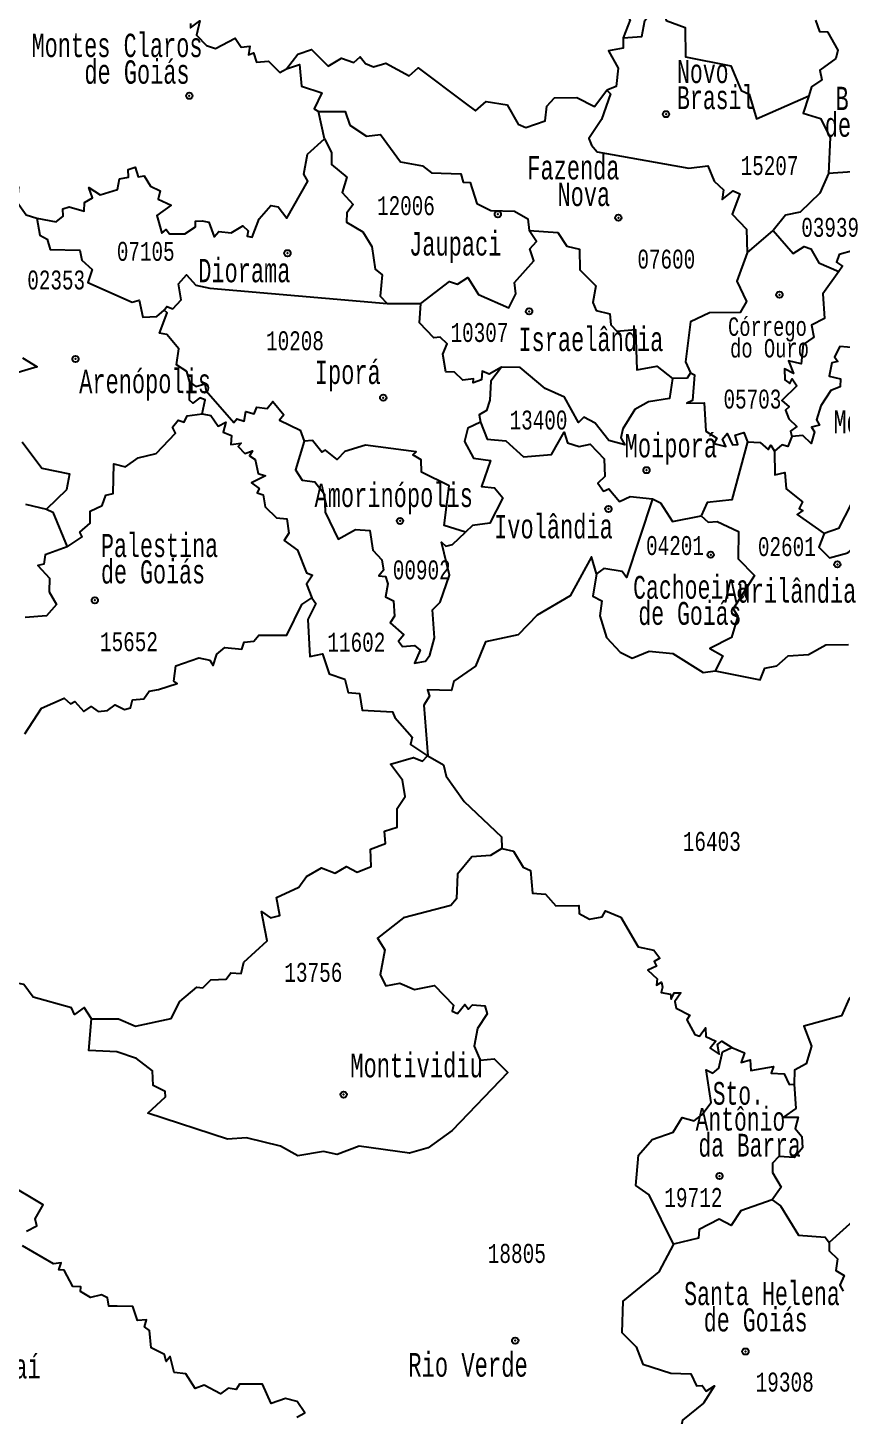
# Model space of a CAD drawing. Header units: millimetres. Extents: x 9851 to 10267, y 23387 to 23778.
# Drawn here: x 10074.46 to 10086.16, y 23545.74 to 23565.69 of the extents above; entities that cross this region are included whole.
import ezdxf
from ezdxf.enums import TextEntityAlignment as Align

# ---------------------------------------------------------------- set-up
doc = ezdxf.new("R2010")
doc.units = ezdxf.units.MM
doc.layers.add('3', color=7, linetype='Continuous')
doc.styles.add('MONOTXT', font='MONOTXT', dxfattribs={"height": 0.2})

# ---------------------------------------------------------------- blocks, each defined once
blk = doc.blocks.new('SEDE')
at = {"layer": '3', "color": 7, "linetype": 'Continuous'}
blk.add_circle((0, 0), 0.00451, dxfattribs=at)

msp = doc.modelspace()

# ---------------------------------------------------------------- linework, layer by layer
at = {"color": 7, "linetype": 'Continuous'}
for p, q in [((10078.731, 23564.095), (10078.641, 23564.488)), ((10084.807, 23562.457), (10085.182, 23562.781)), ((10079.633, 23561.728), (10080.113, 23561.73)), ((10080.215, 23555.224), (10080.211, 23555.224))]:
    msp.add_line(p, q, dxfattribs=at)
for points in [[(10080.775, 23567.647), (10081.32, 23567.541), (10081.305, 23567.478), (10081.615, 23567.225), (10081.622, 23567.089), (10081.825, 23567.078), (10081.882, 23566.953), (10082.452, 23566.91), (10082.673, 23566.782), (10082.757, 23566.589), (10082.894, 23566.497), (10082.901, 23566.148), (10083.124, 23565.809), (10083.023, 23565.551)], [(10083.023, 23565.551), (10083.292, 23565.569), (10083.334, 23565.798), (10083.522, 23566.025), (10083.61, 23565.958), (10083.645, 23565.797), (10083.915, 23565.698), (10083.922, 23565.275), (10084.575, 23565.145), (10084.72, 23564.79), (10084.834, 23564.738), (10084.943, 23564.386), (10085.694, 23564.713)], [(10085.79, 23565.805), (10085.847, 23565.64), (10085.961, 23565.634), (10086.112, 23565.374), (10086.081, 23565.25), (10085.853, 23565.085), (10085.882, 23564.947), (10085.733, 23564.845), (10085.694, 23564.713)], [(10076.805, 23565.755), (10076.801, 23565.693), (10076.937, 23565.792), (10076.89, 23565.588), (10077.032, 23565.441), (10077.163, 23565.395), (10077.443, 23565.543), (10077.533, 23565.416), (10077.656, 23565.431), (10077.638, 23565.307), (10077.707, 23565.336), (10077.753, 23565.2), (10077.924, 23565.213), (10078.087, 23565.052), (10078.181, 23565.104)], [(10083.023, 23565.551), (10083.022, 23565.402), (10082.815, 23565.361), (10082.954, 23565.115), (10082.924, 23564.849), (10082.79, 23564.798)], [(10078.181, 23565.104), (10078.344, 23565.315), (10078.542, 23565.384), (10078.78, 23565.144), (10078.972, 23565.258), (10079.15, 23565.195), (10079.242, 23565.277), (10079.317, 23565.178), (10079.436, 23565.133), (10079.61, 23565.185), (10079.946, 23565.001), (10080.075, 23565.118), (10080.751, 23564.608), (10080.9, 23564.498), (10081.054, 23564.634), (10081.354, 23564.587), (10081.513, 23564.309), (10081.625, 23564.259), (10081.901, 23564.357), (10081.929, 23564.566), (10082.036, 23564.687), (10082.359, 23564.693), (10082.614, 23564.56), (10082.79, 23564.798)], [(10078.181, 23565.104), (10078.369, 23565.164), (10078.4, 23564.853), (10078.69, 23564.76), (10078.582, 23564.528), (10078.641, 23564.488)], [(10082.79, 23564.798), (10082.843, 23564.746), (10082.715, 23564.373), (10082.533, 23564.103), (10082.567, 23564.007), (10082.652, 23563.912), (10083.968, 23563.673), (10084.244, 23563.707), (10084.333, 23563.486), (10084.469, 23563.365), (10084.448, 23563.225), (10084.607, 23563.349), (10084.702, 23563.308), (10084.593, 23563.013), (10084.799, 23562.8), (10084.807, 23562.457)], [(10085.694, 23564.713), (10085.615, 23564.465), (10085.86, 23564.39), (10086.003, 23564.115), (10085.977, 23563.597)], [(10072.55, 23564.451), (10072.781, 23564.497), (10073.193, 23563.909), (10073.541, 23564.001), (10073.588, 23563.842), (10073.744, 23563.765), (10073.745, 23563.688), (10073.84, 23563.699), (10073.855, 23563.611), (10074.015, 23563.498), (10074.329, 23563.408), (10074.308, 23563.188), (10074.44, 23563.003), (10074.592, 23562.957)], [(10078.641, 23564.488), (10079.027, 23564.489), (10079.094, 23564.293), (10079.335, 23564.134), (10079.537, 23564.158), (10079.824, 23563.764), (10080.139, 23563.711), (10080.266, 23563.608), (10080.688, 23563.595), (10080.723, 23563.475), (10080.822, 23563.471), (10080.919, 23563.169), (10081.12, 23563.064), (10081.46, 23563.057), (10081.655, 23562.947), (10081.672, 23562.777)], [(10074.592, 23562.957), (10074.871, 23562.904), (10074.973, 23562.985), (10074.965, 23563.09), (10075.058, 23563.118), (10075.272, 23563.055), (10075.279, 23563.183), (10075.394, 23563.248), (10075.341, 23563.397), (10075.504, 23563.293), (10075.753, 23563.366), (10075.782, 23563.522), (10075.909, 23563.545), (10075.907, 23563.655), (10076.005, 23563.691), (10076.049, 23563.549), (10076.135, 23563.565), (10076.226, 23563.416), (10076.368, 23563.351), (10076.338, 23563.228), (10076.524, 23563.144), (10076.319, 23562.994), (10076.392, 23562.739), (10076.451, 23562.791), (10076.502, 23562.731), (10076.719, 23562.73), (10076.876, 23562.833), (10076.875, 23562.913), (10076.972, 23562.918), (10077.067, 23562.9), (10077.145, 23562.689), (10077.212, 23562.763), (10077.387, 23562.746), (10077.553, 23562.847), (10077.633, 23562.773), (10077.616, 23562.695), (10077.688, 23562.681), (10077.79, 23562.947), (10077.957, 23563.137), (10078.065, 23563.121), (10078.19, 23562.955), (10078.492, 23563.49), (10078.431, 23563.59), (10078.485, 23563.876), (10078.731, 23564.095)], [(10078.731, 23564.095), (10078.832, 23563.901), (10078.831, 23563.73), (10079.052, 23563.544), (10078.983, 23563.326), (10079.142, 23563.152), (10079.05, 23563.033), (10079.048, 23562.899), (10079.282, 23562.76), (10079.411, 23562.547), (10079.46, 23562.221), (10079.561, 23562.141), (10079.529, 23561.835), (10079.633, 23561.728)], [(10087.203, 23564.008), (10086.776, 23563.979), (10086.697, 23563.886), (10086.415, 23563.841), (10086.319, 23563.623), (10085.977, 23563.597)], [(10085.977, 23563.597), (10085.852, 23563.317), (10085.572, 23563.044), (10085.357, 23562.999), (10085.182, 23562.781)], [(10087.057, 23563.373), (10087, 23563.262), (10086.822, 23563.223), (10086.847, 23563.137), (10086.755, 23562.98), (10086.828, 23562.834), (10086.753, 23562.782), (10086.651, 23562.861), (10086.614, 23562.699), (10086.458, 23562.534), (10086.374, 23562.564), (10086.336, 23562.493), (10086.129, 23562.435), (10086.094, 23562.324), (10086.18, 23562.264), (10086.127, 23562.188)], [(10074.592, 23562.957), (10074.637, 23562.711), (10074.74, 23562.653), (10074.783, 23562.506), (10075.212, 23562.494), (10075.242, 23562.354), (10075.387, 23562.216), (10075.325, 23562.033), (10075.962, 23561.749), (10076.066, 23561.776), (10076.118, 23561.531), (10076.319, 23561.543), (10076.423, 23561.632)], [(10080.113, 23561.73), (10080.525, 23562.046), (10080.641, 23562.009), (10080.793, 23562.101), (10080.943, 23561.858), (10081.381, 23561.665), (10081.479, 23561.867), (10081.461, 23562.029), (10081.742, 23562.343), (10081.682, 23562.514), (10081.778, 23562.622), (10081.672, 23562.777)], [(10081.672, 23562.777), (10082.085, 23562.752), (10082.213, 23562.551), (10082.398, 23562.512), (10082.403, 23562.214), (10082.63, 23561.982), (10082.586, 23561.744), (10082.635, 23561.629), (10082.832, 23561.579), (10082.846, 23561.423), (10082.935, 23561.333), (10083.204, 23561.356), (10083.22, 23560.773), (10083.507, 23560.828), (10083.733, 23560.65)], [(10085.182, 23562.781), (10085.467, 23562.449), (10085.628, 23562.547), (10085.722, 23562.515), (10085.837, 23562.312), (10086.127, 23562.188)], [(10084.807, 23562.457), (10084.661, 23562.051), (10084.796, 23561.759), (10084.706, 23561.599), (10084.264, 23561.593), (10083.991, 23561.465), (10083.922, 23560.89), (10083.992, 23560.731)], [(10076.423, 23561.632), (10076.46, 23561.686), (10076.551, 23561.651), (10076.667, 23561.781), (10076.63, 23562.012), (10076.747, 23562.142), (10076.88, 23561.991), (10077.08, 23561.95), (10079.633, 23561.728)], [(10086.127, 23562.188), (10085.894, 23561.867), (10085.92, 23561.512), (10085.734, 23561.417), (10085.768, 23561.244), (10085.613, 23561.14), (10085.586, 23560.862), (10085.404, 23560.904), (10085.474, 23560.723), (10085.344, 23560.789), (10085.349, 23560.63), (10085.42, 23560.578), (10085.455, 23560.646), (10085.521, 23560.546), (10085.304, 23560.333), (10085.411, 23560.242), (10085.36, 23560.193), (10085.406, 23560.068), (10085.523, 23559.962), (10085.433, 23559.892), (10085.452, 23559.817)], [(10076.792, 23560.598), (10076.748, 23560.752), (10076.599, 23560.848), (10076.636, 23561.077), (10076.461, 23561.282), (10076.358, 23561.304), (10076.466, 23561.595), (10076.423, 23561.632)], [(10081.276, 23560.814), (10081.098, 23560.713), (10080.998, 23560.756), (10080.989, 23560.63), (10080.868, 23560.588), (10080.871, 23560.644), (10080.717, 23560.627), (10080.598, 23560.743), (10080.474, 23560.747), (10080.431, 23561), (10080.492, 23561.151), (10080.394, 23561.243), (10080.3, 23561.236), (10080.094, 23561.452), (10080.113, 23561.73)], [(10086.362, 23561.089), (10086.138, 23561.111), (10086.065, 23560.962), (10086.111, 23560.895), (10086.024, 23560.874), (10085.985, 23560.682), (10086.15, 23560.646), (10086.143, 23560.528), (10086.012, 23560.476), (10085.865, 23560.259), (10085.803, 23560.054), (10085.847, 23559.981), (10085.732, 23559.952), (10085.778, 23559.885), (10085.726, 23559.716), (10085.608, 23559.83), (10085.452, 23559.817)], [(10074.387, 23560.949), (10074.598, 23560.82), (10074.015, 23560.645)], [(10081.276, 23560.814), (10081.121, 23560.61), (10081.106, 23560.338), (10081.058, 23560.19), (10080.953, 23560.129), (10080.974, 23560.02)], [(10083.733, 23560.65), (10083.69, 23560.363), (10083.388, 23560.315), (10083.19, 23560.204), (10083.02, 23559.926), (10082.991, 23559.795), (10083.049, 23559.696), (10082.819, 23559.757), (10082.62, 23560.01), (10082.457, 23560.094), (10082.384, 23560.018), (10082.181, 23560.383), (10081.903, 23560.508), (10081.541, 23560.81), (10081.276, 23560.814)], [(10083.992, 23560.731), (10083.945, 23560.656), (10083.733, 23560.65)], [(10083.992, 23560.731), (10084.05, 23560.704), (10084.021, 23560.335), (10083.938, 23560.296), (10084.188, 23560.298), (10084.211, 23559.891), (10084.369, 23559.792), (10084.327, 23559.715), (10084.5, 23559.672), (10084.453, 23559.778), (10084.522, 23559.86), (10084.596, 23559.698), (10084.675, 23559.703), (10084.634, 23559.836), (10084.76, 23559.872), (10084.812, 23559.739)], [(10076.97, 23560.144), (10077.015, 23560.342), (10076.938, 23560.371), (10076.836, 23560.294), (10076.786, 23560.338), (10076.792, 23560.598)], [(10076.792, 23560.598), (10076.878, 23560.535), (10077.009, 23560.574), (10077.026, 23560.474), (10077.427, 23560.018), (10077.471, 23560.072), (10077.576, 23560.039), (10077.596, 23560.177), (10077.718, 23560.143), (10077.758, 23560.237), (10077.907, 23560.218), (10077.989, 23560.318), (10078.143, 23560.126), (10078.083, 23560.051), (10078.382, 23559.906), (10078.437, 23559.75)], [(10088.49, 23560.275), (10088.267, 23560.26), (10088.084, 23559.98), (10088.046, 23559.795), (10087.935, 23559.71), (10087.973, 23559.501), (10087.836, 23559.438), (10087.711, 23559.236), (10087.346, 23559.155), (10087.28, 23559.031), (10087.128, 23558.993), (10087.014, 23559.044), (10086.81, 23558.885), (10086.459, 23558.93), (10086.299, 23558.836), (10086.119, 23558.495), (10085.917, 23558.423)], [(10075.028, 23558.227), (10075.245, 23558.372), (10075.212, 23558.439), (10075.36, 23558.568), (10075.362, 23558.742), (10075.533, 23558.822), (10075.585, 23558.971), (10075.692, 23558.996), (10075.701, 23559.421), (10075.866, 23559.379), (10076.052, 23559.51), (10076.31, 23559.573), (10076.585, 23559.864), (10076.544, 23559.951), (10076.626, 23560.05), (10076.711, 23560.023), (10076.756, 23560.114), (10076.97, 23560.144)], [(10076.97, 23560.144), (10077.093, 23560.117), (10077.202, 23559.963), (10077.31, 23560.021), (10077.273, 23559.88), (10077.39, 23559.829), (10077.382, 23559.703), (10077.53, 23559.719), (10077.49, 23559.672), (10077.582, 23559.573), (10077.696, 23559.608), (10077.65, 23559.539), (10077.731, 23559.483), (10077.776, 23559.283), (10077.88, 23559.249), (10077.678, 23559.149), (10077.79, 23559.07), (10077.762, 23559.008), (10077.85, 23558.975), (10077.878, 23558.806), (10078.037, 23558.645), (10078.19, 23558.63), (10078.216, 23558.424), (10078.148, 23558.32), (10078.343, 23558.181), (10078.47, 23557.855), (10078.558, 23557.821), (10078.472, 23557.692), (10078.548, 23557.497)], [(10080.974, 23560.02), (10080.793, 23559.934), (10080.743, 23559.745), (10080.871, 23559.505), (10081.118, 23559.473), (10080.985, 23559.097), (10081.176, 23559.079), (10081.292, 23558.935), (10081.108, 23558.571), (10080.858, 23558.536), (10080.755, 23558.442)], [(10080.974, 23560.02), (10081.067, 23559.778), (10081.339, 23559.756), (10081.591, 23559.525), (10081.992, 23559.558), (10082.175, 23559.879), (10082.223, 23559.727), (10082.391, 23559.672), (10082.548, 23559.707), (10082.753, 23559.497), (10082.76, 23559.24), (10082.658, 23559.146), (10082.74, 23559.032), (10082.818, 23559.062), (10082.972, 23558.882), (10083.123, 23558.954), (10083.446, 23558.921)], [(10074.384, 23559.741), (10074.666, 23559.361), (10075.065, 23559.281), (10075.02, 23559.05), (10074.734, 23558.773)], [(10078.437, 23559.75), (10078.313, 23559.337), (10078.407, 23559.187), (10078.591, 23559.163), (10078.729, 23558.987), (10078.741, 23558.729), (10078.924, 23558.338), (10079.174, 23558.477), (10079.381, 23558.464), (10079.427, 23558.182), (10079.552, 23558.044), (10079.578, 23557.895), (10079.51, 23557.81), (10079.609, 23557.802), (10079.638, 23557.697), (10079.608, 23557.509), (10079.72, 23557.455), (10079.734, 23557.233), (10079.675, 23557.136), (10079.872, 23556.966), (10079.796, 23556.871), (10079.85, 23556.798), (10080.023, 23556.812), (10080.104, 23556.741), (10080.025, 23556.558), (10080.183, 23556.584), (10080.242, 23556.672), (10080.313, 23556.919), (10080.282, 23557.321), (10080.393, 23557.433), (10080.525, 23557.82), (10080.411, 23558.298), (10080.474, 23558.237), (10080.571, 23558.265), (10080.755, 23558.442)], [(10080.755, 23558.442), (10080.451, 23558.538), (10080.52, 23559.105), (10080.125, 23559.305), (10080.119, 23559.482), (10080.002, 23559.552), (10080.049, 23559.595), (10079.32, 23559.693), (10079.021, 23559.599), (10078.912, 23559.483), (10078.745, 23559.62), (10078.692, 23559.591), (10078.559, 23559.759), (10078.437, 23559.75)], [(10084.812, 23559.739), (10084.589, 23558.904), (10084.23, 23558.866), (10084.148, 23558.677)], [(10084.812, 23559.739), (10084.993, 23559.732), (10085.11, 23559.631), (10085.146, 23559.69), (10085.199, 23559.606)], [(10085.452, 23559.817), (10085.392, 23559.672), (10085.304, 23559.697), (10085.199, 23559.606)], [(10085.199, 23559.606), (10085.207, 23559.263), (10085.349, 23559.297), (10085.37, 23559.063), (10085.603, 23558.876), (10085.557, 23558.779), (10085.606, 23558.752), (10085.526, 23558.696), (10085.917, 23558.423)], [(10074.431, 23558.843), (10074.734, 23558.773)], [(10083.446, 23558.921), (10083.072, 23557.789), (10083.01, 23557.874), (10082.745, 23557.917), (10082.64, 23557.843)], [(10083.446, 23558.921), (10083.563, 23558.86), (10083.732, 23558.593), (10084.148, 23558.677)], [(10074.734, 23558.773), (10074.825, 23558.726), (10075.028, 23558.227)], [(10084.148, 23558.677), (10084.249, 23558.582), (10084.376, 23558.593), (10084.685, 23558.451), (10084.679, 23558.058), (10084.913, 23557.816), (10084.608, 23557.338), (10084.675, 23557.233), (10084.584, 23556.924), (10084.269, 23556.768), (10084.459, 23556.663), (10084.345, 23556.447)], [(10085.917, 23558.423), (10085.836, 23558.224), (10085.99, 23558.069), (10086.254, 23558.145), (10086.448, 23558.307), (10086.464, 23558.441), (10086.597, 23558.514), (10086.644, 23558.427), (10086.841, 23558.502), (10086.907, 23558.415), (10087.014, 23558.447), (10087.115, 23558.261), (10087.039, 23557.881), (10087.139, 23557.813)], [(10075.028, 23558.227), (10074.714, 23558.114), (10074.694, 23557.98), (10074.607, 23557.959), (10074.774, 23557.777), (10074.769, 23557.581), (10074.876, 23557.399), (10074.732, 23557.238), (10074.423, 23557.212)], [(10082.64, 23557.843), (10082.568, 23558.087), (10082.264, 23557.527), (10081.786, 23557.249), (10081.515, 23556.962), (10081.045, 23556.861), (10080.901, 23556.514), (10080.59, 23556.299), (10080.555, 23556.163), (10080.213, 23556.171), (10080.238, 23556.082), (10080.158, 23555.952), (10080.215, 23555.224)], [(10082.64, 23557.843), (10082.589, 23557.522), (10082.716, 23557.454), (10082.687, 23557.238), (10082.785, 23556.925), (10082.981, 23556.714), (10083.154, 23556.628), (10083.396, 23556.728), (10083.74, 23556.694), (10084.177, 23556.424), (10084.345, 23556.447)], [(10074.421, 23555.539), (10074.66, 23555.911), (10074.987, 23556.054), (10075.076, 23555.97), (10075.14, 23556.004), (10075.268, 23555.859), (10075.373, 23555.934), (10075.475, 23555.86), (10075.608, 23555.874), (10075.721, 23555.957), (10075.856, 23555.891), (10075.94, 23555.915), (10075.969, 23556.03), (10076.134, 23556.042), (10076.207, 23556.155), (10076.343, 23556.176), (10076.612, 23556.263), (10076.562, 23556.299), (10076.592, 23556.518), (10076.923, 23556.632), (10077.083, 23556.599), (10077.127, 23556.524), (10077.18, 23556.684), (10077.296, 23556.78), (10077.541, 23556.76), (10077.574, 23556.857), (10077.714, 23556.871), (10077.785, 23556.961), (10078.187, 23556.961), (10078.402, 23557.399), (10078.548, 23557.497)], [(10078.548, 23557.497), (10078.604, 23557.416), (10078.488, 23557.185), (10078.518, 23556.653), (10078.701, 23556.691), (10078.799, 23556.401), (10079.022, 23556.324), (10079.069, 23556.133), (10079.232, 23556.121), (10079.269, 23555.882), (10079.707, 23555.857), (10079.741, 23555.775), (10079.988, 23555.493), (10079.967, 23555.389), (10080.211, 23555.224)], [(10084.345, 23556.447), (10084.995, 23556.317), (10085.06, 23556.484), (10085.232, 23556.52), (10085.397, 23556.66), (10085.688, 23556.68), (10085.939, 23556.821), (10086.265, 23556.825)], [(10075.381, 23551.439), (10075.765, 23551.442), (10076.012, 23551.337), (10076.526, 23551.448), (10076.65, 23551.693), (10076.894, 23551.897), (10076.979, 23551.888), (10077.094, 23552.001), (10077.317, 23552.013), (10077.383, 23552.102), (10077.533, 23552.095), (10077.57, 23552.255), (10077.904, 23552.563), (10077.842, 23552.884), (10077.822, 23552.984), (10077.951, 23552.895), (10078.086, 23552.927), (10078.037, 23553.186), (10078.361, 23553.334), (10078.473, 23553.49), (10078.685, 23553.615), (10078.882, 23553.535), (10079.048, 23553.631), (10079.199, 23553.551), (10079.402, 23553.632), (10079.392, 23553.883), (10079.608, 23553.965), (10079.59, 23554.142), (10079.776, 23554.198), (10079.775, 23554.468), (10079.889, 23554.638), (10079.852, 23554.872), (10079.679, 23555.105), (10080.01, 23555.198), (10080.138, 23555.148), (10080.211, 23555.224)], [(10080.215, 23555.224), (10080.44, 23555.096), (10080.481, 23554.931), (10080.737, 23554.568), (10081.273, 23554.057), (10081.28, 23553.891)], [(10081.28, 23553.891), (10081.117, 23553.788), (10080.846, 23553.77), (10080.64, 23553.524), (10080.629, 23553.168), (10080.548, 23553.072), (10079.867, 23552.895), (10079.492, 23552.603), (10079.596, 23552.434), (10079.528, 23552.074), (10079.611, 23551.914), (10079.815, 23551.956), (10080.023, 23551.861), (10080.311, 23551.922), (10080.586, 23551.637), (10080.567, 23551.553), (10080.642, 23551.519), (10080.749, 23551.647), (10080.802, 23551.582), (10080.858, 23551.641), (10081.033, 23551.628), (10081.071, 23551.511), (10080.929, 23551.304), (10080.881, 23551.046), (10080.969, 23550.848), (10081.169, 23550.868), (10081.364, 23550.671), (10080.565, 23549.835), (10080.222, 23549.588), (10079.954, 23549.508), (10079.23, 23549.611), (10078.912, 23549.489), (10078.717, 23549.533), (10078.347, 23549.469), (10078.096, 23549.61), (10077.606, 23549.728), (10077.335, 23549.711), (10076.19, 23550.085), (10076.443, 23550.321), (10076.438, 23550.398), (10076.265, 23550.481), (10076.255, 23550.695), (10076.024, 23550.871), (10075.745, 23550.965), (10075.343, 23550.985), (10075.381, 23551.439)], [(10081.28, 23553.891), (10081.447, 23553.854), (10081.586, 23553.624), (10081.69, 23553.575), (10081.719, 23553.251), (10081.909, 23553.232), (10082.057, 23553.067), (10082.388, 23553.072), (10082.39, 23552.955), (10082.542, 23552.875), (10082.724, 23552.91), (10082.772, 23552.994), (10082.989, 23552.902), (10083.239, 23552.478), (10083.467, 23552.427), (10083.552, 23552.313), (10083.468, 23552.264), (10083.503, 23552.201), (10083.378, 23552.14), (10083.511, 23552.018), (10083.503, 23551.924), (10083.575, 23551.967), (10083.591, 23551.897), (10083.571, 23551.821), (10083.704, 23551.795), (10083.713, 23551.726), (10083.756, 23551.814), (10083.854, 23551.816), (10083.767, 23551.689), (10083.786, 23551.593), (10083.984, 23551.495), (10083.941, 23551.426), (10084.053, 23551.214), (10084.124, 23551.19), (10084.206, 23551.314), (10084.213, 23551.186), (10084.355, 23551.118), (10084.274, 23551.018), (10084.407, 23550.931), (10084.383, 23551.071), (10084.442, 23551.12), (10084.586, 23551.031)], [(10088.304, 23552.085), (10088.213, 23552.274), (10087.969, 23552.305), (10087.565, 23552.033), (10087.422, 23551.836), (10087.23, 23551.771), (10086.834, 23552.906), (10086.533, 23552.486), (10086.448, 23551.91), (10086.272, 23551.736), (10086.162, 23551.486), (10085.622, 23551.337), (10085.733, 23551.047), (10085.654, 23550.793), (10085.488, 23550.705), (10085.483, 23550.504)], [(10075.381, 23551.439), (10075.275, 23551.603), (10075.136, 23551.504), (10075.093, 23551.6), (10074.538, 23551.752), (10074.406, 23551.935), (10073.87, 23552.039)], [(10083.746, 23548.202), (10083.399, 23548.911), (10083.208, 23549.044), (10083.243, 23549.483), (10083.443, 23549.706), (10083.742, 23549.811), (10083.872, 23550.023), (10084.043, 23549.974), (10084.155, 23550.062), (10084.289, 23550.237), (10084.219, 23550.709), (10084.312, 23550.66), (10084.401, 23550.733), (10084.455, 23550.966), (10084.586, 23551.031)], [(10084.586, 23551.031), (10084.767, 23550.953), (10084.719, 23550.813), (10084.85, 23550.851), (10084.861, 23550.7), (10085.186, 23550.755), (10085.153, 23550.659), (10085.338, 23550.649), (10085.412, 23550.495), (10085.483, 23550.504)], [(10085.483, 23550.504), (10085.508, 23550.153), (10085.33, 23550.029), (10085.541, 23550.027), (10085.5, 23549.866), (10085.592, 23549.75), (10085.602, 23549.584), (10085.488, 23549.448), (10085.263, 23549.463), (10085.17, 23549.368), (10085.17, 23549.232), (10085.297, 23549.019), (10085.169, 23548.836)], [(10074.444, 23548.387), (10074.593, 23548.465), (10074.568, 23548.564), (10074.682, 23548.766), (10074.169, 23549.071)], [(10089.254, 23548.811), (10089.201, 23548.9), (10089.276, 23548.93), (10089.073, 23549.134), (10088.749, 23549.08), (10088.448, 23549.147), (10088.209, 23548.993), (10088.085, 23549.089), (10087.982, 23548.966), (10088.027, 23548.887), (10087.976, 23548.765), (10087.802, 23548.66), (10087.557, 23548.671), (10087.419, 23548.827), (10087.143, 23548.722), (10086.98, 23548.758), (10086.8, 23548.615), (10086.428, 23548.622), (10085.987, 23548.226)], [(10085.169, 23548.836), (10084.717, 23548.681), (10084.577, 23548.471), (10084.403, 23548.559), (10084.119, 23548.413), (10084.107, 23548.287), (10083.746, 23548.202)], [(10085.169, 23548.836), (10085.288, 23548.752), (10085.546, 23548.332), (10085.93, 23548.301), (10085.987, 23548.226)], [(10078.333, 23545.712), (10078.447, 23545.777), (10078.336, 23545.939), (10078.171, 23545.983), (10077.964, 23545.91), (10077.84, 23546.186), (10077.505, 23546.188), (10077.459, 23546.109), (10077.345, 23546.132), (10077.233, 23546.047), (10077.001, 23546.174), (10076.872, 23546.127), (10076.735, 23546.337), (10076.567, 23546.355), (10076.512, 23546.583), (10076.451, 23546.515), (10076.43, 23546.612), (10076.237, 23546.71), (10076.212, 23546.961), (10076.14, 23547.013), (10076.172, 23547.114), (10076.042, 23547.104), (10075.975, 23547.304), (10075.75, 23547.308), (10075.628, 23547.311), (10075.61, 23547.43), (10075.524, 23547.474), (10075.364, 23547.433), (10075.223, 23547.522), (10075.227, 23547.589), (10075.11, 23547.592), (10074.987, 23547.826), (10074.911, 23547.832), (10074.944, 23547.934), (10074.832, 23547.918), (10074.387, 23548.177)], [(10083.746, 23548.202), (10083.536, 23547.803), (10083.018, 23547.379), (10083.007, 23546.931), (10083.212, 23546.722), (10083.309, 23546.475), (10083.708, 23546.346), (10083.998, 23546.338), (10084.08, 23546.162), (10084.161, 23546.168), (10084.217, 23546.085), (10084.339, 23546.165), (10084.179, 23545.914), (10083.879, 23545.668), (10083.751, 23545.085), (10084.873, 23544.986), (10085.289, 23545.133), (10085.497, 23545.291), (10085.868, 23545.352), (10086.08, 23545.278)], [(10085.987, 23548.226), (10085.988, 23548.106), (10086.108, 23547.989), (10086.083, 23547.821), (10086.2, 23547.749), (10086.138, 23547.613), (10086.186, 23547.526)]]:
    msp.add_lwpolyline(points, dxfattribs=at)
for p in [(10076.785, 23564.716), (10083.641, 23564.452), (10081.222, 23563.013), (10082.955, 23562.963), (10078.197, 23562.452), (10085.272, 23561.855), (10081.672, 23561.616), (10075.149, 23560.932), (10079.574, 23560.374), (10083.36, 23559.332), (10082.813, 23558.774), (10079.816, 23558.602), (10084.283, 23558.116), (10086.105, 23557.977), (10075.427, 23557.46), (10079.005, 23550.352), (10084.41, 23549.18), (10081.472, 23546.813), (10084.783, 23546.657)]:
    msp.add_point(p, dxfattribs=at)

# ---------------------------------------------------------------- block references
at = {"color": 7, "linetype": 'Continuous', "zscale": 10}
for p, xscale, yscale, rotation in [((10076.785, 23564.716), 10.00001291646129, 10.00001291646129, 359.7361295422655), ((10083.641, 23564.452), 10.00001335751565, 10.00001335751565, 359.9063516274871), ((10081.222, 23563.013), 10, 10, 359.8321795310196), ((10082.955, 23562.963), 9.999976978054775, 9.999976978054775, 359.8756686177481), ((10078.197, 23562.452), 10, 10, 359.7492028314148), ((10085.272, 23561.855), 10, 10, 359.9239607001027), ((10081.672, 23561.616), 10, 10, 359.8303119055007), ((10075.149, 23560.932), 10, 10, 359.6542188431301), ((10079.574, 23560.374), 10, 10, 359.7638769625209), ((10083.36, 23559.332), 9.999986830142797, 9.999986830142797, 359.8519230218294), ((10079.816, 23558.602), 10, 10, 359.7524044572803), ((10082.813, 23558.774), 10, 10, 359.8321795310196), ((10084.283, 23558.116), 9.999981523597258, 9.999981523597258, 359.8641960206252), ((10086.105, 23557.977), 10.00001231320991, 10.00001231320991, 359.9100868839486), ((10075.427, 23557.46), 9.999982722622656, 9.999982722622656, 359.6238019950624), ((10079.005, 23550.352), 10, 10, 359.6422128598421), ((10084.41, 23549.18), 9.999981379072352, 9.999981379072352, 359.7788179278251), ((10081.472, 23546.813), 9.999977766382642, 9.999977766382642, 359.6718276732515), ((10084.783, 23546.657), 10, 10, 359.7628097519182)]:
    msp.add_blockref('SEDE', p, dxfattribs=dict(at, xscale=xscale, yscale=yscale, rotation=rotation))

# ---------------------------------------------------------------- texts
at = {"color": 7, "linetype": 'Continuous', "style": 'MONOTXT'}
for s, height, rotation, width, p in [('Montes Claros ', 0.33631, 359.9996, 0.650002, (10077.165, 23565.273)), ('de Goi%%225s', 0.33631, 359.9996, 0.650002, (10076.79, 23564.89)), ('Buriti ', 0.3365, 359.9992, 0.649998, (10087.403, 23564.51)), ('de Goi%%225s', 0.33651, 359.9992, 0.649998, (10087.438, 23564.127)), ('Fazenda ', 0.3365, 359.9992, 0.650002, (10083.161, 23563.513)), ('Nova', 0.3365, 359.9992, 0.650002, (10082.838, 23563.13)), ('Ipor%%225 ', 0.3371, 0, 0.65, (10079.728, 23560.571))]:
    msp.add_text(s, height=height, rotation=rotation, dxfattribs=dict(at, width=width)).set_placement(p, align=Align.RIGHT)
for s, height, rotation, width, p in [('Novo ', 0.3294, 359.9986, 0.650003, (10083.799, 23564.899)), ('Brasil', 0.3294, 359.9986, 0.650003, (10083.799, 23564.524)), ('Palestina ', 0.3328, 359.9982, 0.65, (10075.515, 23558.082)), ('de Goi%%225s', 0.33283, 359.9982, 0.65, (10075.515, 23557.703))]:
    msp.add_text(s, height=height, rotation=rotation, dxfattribs=dict(at, width=width)).set_placement(p)
for s, height, width, p in [('15207', 0.2717, 0.705876, (10085.129, 23563.712)), ('12006', 0.2718, 0.705878, (10079.901, 23563.136)), ('03939', 0.2719, 0.705882, (10086.001, 23562.824)), ('07105', 0.2719, 0.705875, (10076.159, 23562.479)), ('02353', 0.272, 0.705884, (10074.871, 23562.067)), ('10307', 0.2721, 0.705883, (10080.958, 23561.312)), ('10208', 0.2721, 0.705881, (10078.305, 23561.193)), ('05703', 0.2722, 0.705884, (10084.883, 23560.354)), ('13400', 0.2722, 0.705888, (10081.807, 23560.053)), ('04201', 0.2725, 0.705886, (10083.77, 23558.248)), ('02601', 0.2725, 0.705879, (10085.378, 23558.233)), ('00902', 0.2725, 0.705889, (10080.128, 23557.898)), ('15652', 0.2727, 0.705878, (10075.918, 23556.865)), ('11602', 0.2727, 0.705878, (10079.188, 23556.858)), ('13756', 0.2734, 0.705877, (10078.569, 23552.11)), ('19712', 0.2739, 0.705886, (10084.034, 23548.871)), ('18805', 0.274, 0.705885, (10081.495, 23548.068)), ('19308', 0.2743, 0.705882, (10085.347, 23546.218))]:
    msp.add_text(s, height=height, dxfattribs=dict(at, width=width)).set_placement(p, align=Align.MIDDLE)
for s, height, width, p in [('Jaupaci', 0.3367, 0.649998, (10081.273, 23562.755)), ('Diorama', 0.3367, 0.650001, (10078.24, 23562.371)), ('Ivol%%226ndia', 0.33738, 0.65, (10082.876, 23558.688)), ('Auril%%226ndia', 0.33754, 0.650002, (10086.377, 23557.764)), ('Rio Verde', 0.3396, 0.650001, (10081.653, 23546.635))]:
    msp.add_text(s, height=height, dxfattribs=dict(at, width=width)).set_placement(p, align=Align.TOP_RIGHT)
for s, height, width, p in [('07600', 0.2719, 0.70588, (10083.645, 23562.367)), ('16403', 0.2731, 0.705883, (10084.299, 23553.993))]:
    msp.add_text(s, height=height, rotation=360, dxfattribs=dict(at, width=width)).set_placement(p, align=Align.MIDDLE)
for s, height, width, p in [('Israel%%226ndia', 0.33691, 0.649998, (10081.517, 23561.381)), ('Aren%%243polis', 0.33702, 0.650001, (10075.202, 23560.776))]:
    msp.add_text(s, height=height, dxfattribs=dict(at, width=width)).set_placement(p, align=Align.TOP_LEFT)
for s, height, rotation, width, p in [('C%%243rrego ', 0.26524, 359.999, 0.705887, (10085.18, 23561.529)), ('do Ouro', 0.2652, 359.999, 0.705887, (10085.129, 23561.218)), ('Cachoeira ', 0.3294, 359.9986, 0.65, (10084.094, 23557.812)), ('de Goi%%225s', 0.3294, 359.9986, 0.65, (10083.984, 23557.437))]:
    msp.add_text(s, height=height, rotation=rotation, dxfattribs=dict(at, width=width)).set_placement(p, align=Align.TOP_CENTER)
for s, height, rotation, width, p in [('Montes Belos', 0.33105, 359.9982, 0.650003, (10087.168, 23559.86)), ('Moipor%%225 ', 0.33724, 360, 0.649998, (10083.805, 23559.516)), ('Sto. ', 0.3272, 0, 0.65, (10084.773, 23550.206)), ('Ant%%244nio ', 0.32716, 0, 0.65, (10084.803, 23549.834)), ('da Barra', 0.3272, 0, 0.65, (10084.843, 23549.461)), ('Santa Helena ', 0.33182, 359.9983, 0.65, (10085.114, 23547.324)), ('de Goi%%225s', 0.33182, 359.9983, 0.65, (10084.93, 23546.946))]:
    msp.add_text(s, height=height, rotation=rotation, dxfattribs=dict(at, width=width)).set_placement(p, align=Align.CENTER)
at = {"color": 7, "linetype": 'Continuous', "style": 'MONOTXT', "width": 0.649996}
msp.add_text('Amorin%%243polis', height=0.33736, dxfattribs=at).set_placement((10079.725, 23558.802), align=Align.CENTER)
at = {"color": 7, "linetype": 'Continuous', "style": 'MONOTXT'}
for s, height, width, p in [('Montividiu', 0.3388, 0.650002, (10079.101, 23550.6)), ('Jata%%237', 0.3396, 0.649999, (10073.693, 23546.27))]:
    msp.add_text(s, height=height, dxfattribs=dict(at, width=width)).set_placement(p)

doc.saveas('drawing.dxf')
